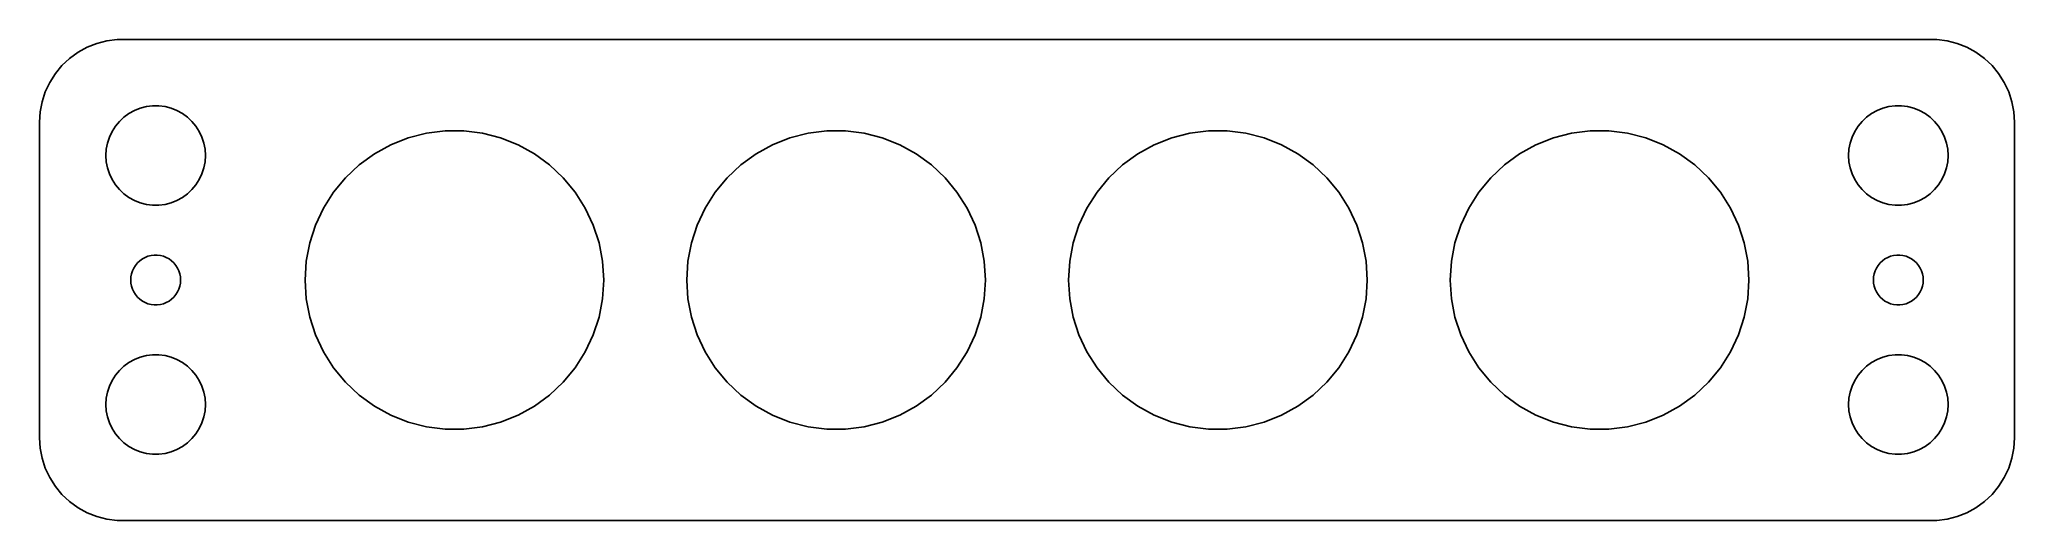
# Model space of a CAD drawing. Header units: metres. Extents: x -60 to 60, y 25 to 53.
import ezdxf

# ---------------------------------------------------------------- set-up
doc = ezdxf.new("R2010")
doc.units = ezdxf.units.M

msp = doc.modelspace()

# ---------------------------------------------------------------- linework, layer by layer
for p, q in [((-57.1791, 52.7216), (-57.6871, 52.3526)), ((-56.6289, 53.0241), (-57.1791, 52.7216)), ((-56.0451, 53.2553), (-56.6289, 53.0241)), ((-55.4369, 53.4114), (-56.0451, 53.2553)), ((-54.8139, 53.4901), (-55.4369, 53.4114)), ((54.8139, 53.4901), (-54.8139, 53.4901)), ((55.4369, 53.4114), (54.8139, 53.4901)), ((56.0451, 53.2553), (55.4369, 53.4114)), ((56.6289, 53.0241), (56.0451, 53.2553)), ((57.1791, 52.7216), (56.6289, 53.0241)), ((57.6871, 52.3526), (57.1791, 52.7216)), ((-58.5451, 51.4389), (-58.8815, 50.9088)), ((-58.1448, 51.9227), (-58.5451, 51.4389)), ((-57.6871, 52.3526), (-58.1448, 51.9227)), ((58.1448, 51.9227), (57.6871, 52.3526)), ((58.5451, 51.4389), (58.1448, 51.9227)), ((58.8815, 50.9088), (58.5451, 51.4389)), ((-59.1489, 50.3406), (-59.3429, 49.7434)), ((-58.8815, 50.9088), (-59.1489, 50.3406)), ((59.1489, 50.3406), (58.8815, 50.9088)), ((59.3429, 49.7434), (59.1489, 50.3406)), ((-59.4606, 49.1267), (-59.5, 48.5)), ((-59.3429, 49.7434), (-59.4606, 49.1267)), ((-54.6869, 48.5536), (-54.4123, 48.8115)), ((-54.4123, 48.8115), (-54.1075, 49.033)), ((-54.1075, 49.033), (-53.7773, 49.2145)), ((-53.7773, 49.2145), (-53.427, 49.3532)), ((-53.427, 49.3532), (-53.0621, 49.4469)), ((-53.0621, 49.4469), (-52.6884, 49.4941)), ((-52.6884, 49.4941), (-52.3116, 49.4941)), ((-52.3116, 49.4941), (-51.9379, 49.4469)), ((-51.9379, 49.4469), (-51.5729, 49.3532)), ((-51.5729, 49.3532), (-51.2227, 49.2145)), ((-51.2227, 49.2145), (-50.8925, 49.033)), ((-50.8925, 49.033), (-50.5877, 48.8115)), ((-50.5877, 48.8115), (-50.3131, 48.5536)), ((50.3131, 48.5536), (50.5877, 48.8115)), ((50.5877, 48.8115), (50.8925, 49.033)), ((50.8925, 49.033), (51.2227, 49.2145)), ((51.2227, 49.2145), (51.5729, 49.3532)), ((51.5729, 49.3532), (51.9379, 49.4469)), ((51.9379, 49.4469), (52.3116, 49.4941)), ((52.3116, 49.4941), (52.6884, 49.4941)), ((52.6884, 49.4941), (53.0621, 49.4469)), ((53.0621, 49.4469), (53.427, 49.3532)), ((53.427, 49.3532), (53.7773, 49.2145)), ((53.7773, 49.2145), (54.1075, 49.033)), ((54.1075, 49.033), (54.4123, 48.8115)), ((54.4123, 48.8115), (54.6869, 48.5536)), ((59.4606, 49.1267), (59.3429, 49.7434)), ((59.5, 48.5), (59.4606, 49.1267)), ((-59.5, 48.5), (-59.5, 29.5)), ((-55.4057, 47.2461), (-55.2893, 47.6044)), ((-55.2893, 47.6044), (-55.1289, 47.9453)), ((-55.1289, 47.9453), (-54.927, 48.2634)), ((-54.927, 48.2634), (-54.6869, 48.5536)), ((-50.3131, 48.5536), (-50.0729, 48.2634)), ((-50.0729, 48.2634), (-49.8711, 47.9453)), ((-49.8711, 47.9453), (-49.7107, 47.6044)), ((-49.7107, 47.6044), (-49.5942, 47.2461)), ((-37.2811, 47.5595), (-36.1864, 47.8406)), ((-36.1864, 47.8406), (-35.0651, 47.9822)), ((-35.0651, 47.9822), (-33.9349, 47.9822)), ((-33.9349, 47.9822), (-32.8136, 47.8406)), ((-32.8136, 47.8406), (-31.7188, 47.5595)), ((-14.2811, 47.5595), (-13.1864, 47.8406)), ((-13.1864, 47.8406), (-12.0651, 47.9822)), ((-12.0651, 47.9822), (-10.9349, 47.9822)), ((-10.9349, 47.9822), (-9.81357, 47.8406)), ((-9.81357, 47.8406), (-8.71884, 47.5595)), ((8.71884, 47.5595), (9.81357, 47.8406)), ((9.81357, 47.8406), (10.9349, 47.9822)), ((10.9349, 47.9822), (12.0651, 47.9822)), ((12.0651, 47.9822), (13.1864, 47.8406)), ((13.1864, 47.8406), (14.2811, 47.5595)), ((31.7188, 47.5595), (32.8136, 47.8406)), ((32.8136, 47.8406), (33.9349, 47.9822)), ((33.9349, 47.9822), (35.0651, 47.9822)), ((35.0651, 47.9822), (36.1864, 47.8406)), ((36.1864, 47.8406), (37.2811, 47.5595)), ((49.5942, 47.2461), (49.7107, 47.6044)), ((49.7107, 47.6044), (49.8711, 47.9453)), ((49.8711, 47.9453), (50.0729, 48.2634)), ((50.0729, 48.2634), (50.3131, 48.5536)), ((54.6869, 48.5536), (54.927, 48.2634)), ((54.927, 48.2634), (55.1289, 47.9453)), ((55.1289, 47.9453), (55.2893, 47.6044)), ((55.2893, 47.6044), (55.4057, 47.2461)), ((59.5, 29.5), (59.5, 48.5)), ((-55.5, 46.5), (-55.4763, 46.876)), ((-55.4763, 46.124), (-55.5, 46.5)), ((-55.4763, 46.876), (-55.4057, 47.2461)), ((-49.5942, 47.2461), (-49.5237, 46.876)), ((-49.5237, 46.876), (-49.5, 46.5)), ((-49.5, 46.5), (-49.5237, 46.124)), ((-40.2368, 45.9346), (-39.3224, 46.5989)), ((-39.3224, 46.5989), (-38.332, 47.1434)), ((-38.332, 47.1434), (-37.2811, 47.5595)), ((-31.7188, 47.5595), (-30.668, 47.1434)), ((-30.668, 47.1434), (-29.6776, 46.5989)), ((-29.6776, 46.5989), (-28.7632, 45.9346)), ((-17.2368, 45.9346), (-16.3224, 46.5989)), ((-16.3224, 46.5989), (-15.332, 47.1434)), ((-15.332, 47.1434), (-14.2811, 47.5595)), ((-8.71884, 47.5595), (-7.66798, 47.1434)), ((-7.66798, 47.1434), (-6.67755, 46.5989)), ((-6.67755, 46.5989), (-5.76318, 45.9346)), ((5.76318, 45.9346), (6.67755, 46.5989)), ((6.67755, 46.5989), (7.66798, 47.1434)), ((7.66798, 47.1434), (8.71884, 47.5595)), ((14.2811, 47.5595), (15.332, 47.1434)), ((15.332, 47.1434), (16.3224, 46.5989)), ((16.3224, 46.5989), (17.2368, 45.9346)), ((28.7632, 45.9346), (29.6776, 46.5989)), ((29.6776, 46.5989), (30.668, 47.1434)), ((30.668, 47.1434), (31.7188, 47.5595)), ((37.2811, 47.5595), (38.332, 47.1434)), ((38.332, 47.1434), (39.3224, 46.5989)), ((39.3224, 46.5989), (40.2368, 45.9346)), ((49.5, 46.5), (49.5237, 46.876)), ((49.5237, 46.124), (49.5, 46.5)), ((49.5237, 46.876), (49.5942, 47.2461)), ((55.4057, 47.2461), (55.4763, 46.876)), ((55.4763, 46.876), (55.5, 46.5)), ((55.5, 46.5), (55.4763, 46.124)), ((-55.4057, 45.7539), (-55.4763, 46.124)), ((-55.2893, 45.3956), (-55.4057, 45.7539)), ((-55.1289, 45.0547), (-55.2893, 45.3956)), ((-49.7107, 45.3956), (-49.8711, 45.0547)), ((-49.5942, 45.7539), (-49.7107, 45.3956)), ((-49.5237, 46.124), (-49.5942, 45.7539)), ((-41.0607, 45.1609), (-40.2368, 45.9346)), ((-28.7632, 45.9346), (-27.9393, 45.1609)), ((-18.0607, 45.1609), (-17.2368, 45.9346)), ((-5.76318, 45.9346), (-4.93927, 45.1609)), ((4.93927, 45.1609), (5.76318, 45.9346)), ((17.2368, 45.9346), (18.0607, 45.1609)), ((27.9393, 45.1609), (28.7632, 45.9346)), ((40.2368, 45.9346), (41.0607, 45.1609)), ((49.5942, 45.7539), (49.5237, 46.124)), ((49.7107, 45.3956), (49.5942, 45.7539)), ((49.8711, 45.0547), (49.7107, 45.3956)), ((55.2893, 45.3956), (55.1289, 45.0547)), ((55.4057, 45.7539), (55.2893, 45.3956)), ((55.4763, 46.124), (55.4057, 45.7539)), ((-54.927, 44.7366), (-55.1289, 45.0547)), ((-54.6869, 44.4464), (-54.927, 44.7366)), ((-54.4123, 44.1884), (-54.6869, 44.4464)), ((-54.1075, 43.967), (-54.4123, 44.1884)), ((-50.5877, 44.1884), (-50.8925, 43.967)), ((-50.3131, 44.4464), (-50.5877, 44.1884)), ((-50.0729, 44.7366), (-50.3131, 44.4464)), ((-49.8711, 45.0547), (-50.0729, 44.7366)), ((-42.3867, 43.3358), (-41.7811, 44.2901)), ((-41.7811, 44.2901), (-41.0607, 45.1609)), ((-27.9393, 45.1609), (-27.2188, 44.2901)), ((-27.2188, 44.2901), (-26.6132, 43.3358)), ((-19.3867, 43.3358), (-18.7811, 44.2901)), ((-18.7811, 44.2901), (-18.0607, 45.1609)), ((-4.93927, 45.1609), (-4.21884, 44.2901)), ((-4.21884, 44.2901), (-3.61324, 43.3358)), ((3.61324, 43.3358), (4.21884, 44.2901)), ((4.21884, 44.2901), (4.93927, 45.1609)), ((18.0607, 45.1609), (18.7811, 44.2901)), ((18.7811, 44.2901), (19.3867, 43.3358)), ((26.6132, 43.3358), (27.2188, 44.2901)), ((27.2188, 44.2901), (27.9393, 45.1609)), ((41.0607, 45.1609), (41.7811, 44.2901)), ((41.7811, 44.2901), (42.3867, 43.3358)), ((50.0729, 44.7366), (49.8711, 45.0547)), ((50.3131, 44.4464), (50.0729, 44.7366)), ((50.5877, 44.1884), (50.3131, 44.4464)), ((50.8925, 43.967), (50.5877, 44.1884)), ((54.4123, 44.1884), (54.1075, 43.967)), ((54.6869, 44.4464), (54.4123, 44.1884)), ((54.927, 44.7366), (54.6869, 44.4464)), ((55.1289, 45.0547), (54.927, 44.7366)), ((-53.7773, 43.7855), (-54.1075, 43.967)), ((-53.427, 43.6468), (-53.7773, 43.7855)), ((-53.0621, 43.5531), (-53.427, 43.6468)), ((-52.6884, 43.5059), (-53.0621, 43.5531)), ((-52.3116, 43.5059), (-52.6884, 43.5059)), ((-51.9379, 43.5531), (-52.3116, 43.5059)), ((-51.5729, 43.6468), (-51.9379, 43.5531)), ((-51.2227, 43.7855), (-51.5729, 43.6468)), ((-50.8925, 43.967), (-51.2227, 43.7855)), ((-42.868, 42.3131), (-42.3867, 43.3358)), ((-26.6132, 43.3358), (-26.132, 42.3131)), ((-19.868, 42.3131), (-19.3867, 43.3358)), ((-3.61324, 43.3358), (-3.132, 42.3131)), ((3.132, 42.3131), (3.61324, 43.3358)), ((19.3867, 43.3358), (19.868, 42.3131)), ((26.132, 42.3131), (26.6132, 43.3358)), ((42.3867, 43.3358), (42.868, 42.3131)), ((51.2227, 43.7855), (50.8925, 43.967)), ((51.5729, 43.6468), (51.2227, 43.7855)), ((51.9379, 43.5531), (51.5729, 43.6468)), ((52.3116, 43.5059), (51.9379, 43.5531)), ((52.6884, 43.5059), (52.3116, 43.5059)), ((53.0621, 43.5531), (52.6884, 43.5059)), ((53.427, 43.6468), (53.0621, 43.5531)), ((53.7773, 43.7855), (53.427, 43.6468)), ((54.1075, 43.967), (53.7773, 43.7855)), ((-43.2172, 41.2382), (-42.868, 42.3131)), ((-26.132, 42.3131), (-25.7827, 41.2382)), ((-20.2172, 41.2382), (-19.868, 42.3131)), ((-3.132, 42.3131), (-2.78275, 41.2382)), ((2.78275, 41.2382), (3.132, 42.3131)), ((19.868, 42.3131), (20.2172, 41.2382)), ((25.7827, 41.2382), (26.132, 42.3131)), ((42.868, 42.3131), (43.2172, 41.2382)), ((-52.9635, 40.4266), (-52.7811, 40.4734)), ((-52.7811, 40.4734), (-52.5942, 40.497)), ((-52.5942, 40.497), (-52.4058, 40.497)), ((-52.4058, 40.497), (-52.2189, 40.4734)), ((-52.2189, 40.4734), (-52.0365, 40.4266)), ((-43.429, 40.128), (-43.2172, 41.2382)), ((-25.7827, 41.2382), (-25.571, 40.128)), ((-20.429, 40.128), (-20.2172, 41.2382)), ((-2.78275, 41.2382), (-2.57095, 40.128)), ((2.57095, 40.128), (2.78275, 41.2382)), ((20.2172, 41.2382), (20.429, 40.128)), ((25.571, 40.128), (25.7827, 41.2382)), ((43.2172, 41.2382), (43.429, 40.128)), ((52.0365, 40.4266), (52.2189, 40.4734)), ((52.2189, 40.4734), (52.4058, 40.497)), ((52.4058, 40.497), (52.5942, 40.497)), ((52.5942, 40.497), (52.7811, 40.4734)), ((52.7811, 40.4734), (52.9635, 40.4266)), ((-53.9882, 39.188), (-53.9529, 39.373)), ((-53.9529, 39.373), (-53.8947, 39.5522)), ((-53.8947, 39.5522), (-53.8145, 39.7226)), ((-53.8145, 39.7226), (-53.7135, 39.8817)), ((-53.7135, 39.8817), (-53.5934, 40.0268)), ((-53.5934, 40.0268), (-53.4561, 40.1558)), ((-53.4561, 40.1558), (-53.3037, 40.2665)), ((-53.3037, 40.2665), (-53.1387, 40.3572)), ((-53.1387, 40.3572), (-52.9635, 40.4266)), ((-52.0365, 40.4266), (-51.8613, 40.3572)), ((-51.8613, 40.3572), (-51.6963, 40.2665)), ((-51.6963, 40.2665), (-51.5439, 40.1558)), ((-51.5439, 40.1558), (-51.4065, 40.0268)), ((-51.4065, 40.0268), (-51.2865, 39.8817)), ((-51.2865, 39.8817), (-51.1855, 39.7226)), ((-51.1855, 39.7226), (-51.1053, 39.5522)), ((-51.1053, 39.5522), (-51.0471, 39.373)), ((-51.0471, 39.373), (-51.0118, 39.188)), ((-43.5, 39), (-43.429, 40.128)), ((-25.571, 40.128), (-25.5, 39)), ((-20.5, 39), (-20.429, 40.128)), ((-2.57095, 40.128), (-2.5, 39)), ((2.5, 39), (2.57095, 40.128)), ((20.429, 40.128), (20.5, 39)), ((25.5, 39), (25.571, 40.128)), ((43.429, 40.128), (43.5, 39)), ((51.0118, 39.188), (51.0471, 39.373)), ((51.0471, 39.373), (51.1053, 39.5522)), ((51.1053, 39.5522), (51.1855, 39.7226)), ((51.1855, 39.7226), (51.2865, 39.8817)), ((51.2865, 39.8817), (51.4065, 40.0268)), ((51.4065, 40.0268), (51.5439, 40.1558)), ((51.5439, 40.1558), (51.6963, 40.2665)), ((51.6963, 40.2665), (51.8613, 40.3572)), ((51.8613, 40.3572), (52.0365, 40.4266)), ((52.9635, 40.4266), (53.1387, 40.3572)), ((53.1387, 40.3572), (53.3037, 40.2665)), ((53.3037, 40.2665), (53.4561, 40.1558)), ((53.4561, 40.1558), (53.5934, 40.0268)), ((53.5934, 40.0268), (53.7135, 39.8817)), ((53.7135, 39.8817), (53.8145, 39.7226)), ((53.8145, 39.7226), (53.8947, 39.5522)), ((53.8947, 39.5522), (53.9529, 39.373)), ((53.9529, 39.373), (53.9882, 39.188)), ((-54, 39), (-53.9882, 39.188)), ((-53.9882, 38.812), (-54, 39)), ((-53.9529, 38.627), (-53.9882, 38.812)), ((-53.8947, 38.4478), (-53.9529, 38.627)), ((-53.8145, 38.2774), (-53.8947, 38.4478)), ((-53.7135, 38.1183), (-53.8145, 38.2774)), ((-53.5934, 37.9732), (-53.7135, 38.1183)), ((-51.2865, 38.1183), (-51.4065, 37.9732)), ((-51.1855, 38.2774), (-51.2865, 38.1183)), ((-51.1053, 38.4478), (-51.1855, 38.2774)), ((-51.0471, 38.627), (-51.1053, 38.4478)), ((-51.0118, 38.812), (-51.0471, 38.627)), ((-51.0118, 39.188), (-51, 39)), ((-51, 39), (-51.0118, 38.812)), ((-43.429, 37.872), (-43.5, 39)), ((-25.5, 39), (-25.571, 37.872)), ((-20.429, 37.872), (-20.5, 39)), ((-2.5, 39), (-2.57095, 37.872)), ((2.57095, 37.872), (2.5, 39)), ((20.5, 39), (20.429, 37.872)), ((25.571, 37.872), (25.5, 39)), ((43.5, 39), (43.429, 37.872)), ((51, 39), (51.0118, 39.188)), ((51.0118, 38.812), (51, 39)), ((51.0471, 38.627), (51.0118, 38.812)), ((51.1053, 38.4478), (51.0471, 38.627)), ((51.1855, 38.2774), (51.1053, 38.4478)), ((51.2865, 38.1183), (51.1855, 38.2774)), ((51.4065, 37.9732), (51.2865, 38.1183)), ((53.7135, 38.1183), (53.5934, 37.9732)), ((53.8145, 38.2774), (53.7135, 38.1183)), ((53.8947, 38.4478), (53.8145, 38.2774)), ((53.9529, 38.627), (53.8947, 38.4478)), ((53.9882, 38.812), (53.9529, 38.627)), ((53.9882, 39.188), (54, 39)), ((54, 39), (53.9882, 38.812)), ((-53.4561, 37.8442), (-53.5934, 37.9732)), ((-53.3037, 37.7335), (-53.4561, 37.8442)), ((-53.1387, 37.6428), (-53.3037, 37.7335)), ((-52.9635, 37.5734), (-53.1387, 37.6428)), ((-52.7811, 37.5266), (-52.9635, 37.5734)), ((-52.5942, 37.503), (-52.7811, 37.5266)), ((-52.4058, 37.503), (-52.5942, 37.503)), ((-52.2189, 37.5266), (-52.4058, 37.503)), ((-52.0365, 37.5734), (-52.2189, 37.5266)), ((-51.8613, 37.6428), (-52.0365, 37.5734)), ((-51.6963, 37.7335), (-51.8613, 37.6428)), ((-51.5439, 37.8442), (-51.6963, 37.7335)), ((-51.4065, 37.9732), (-51.5439, 37.8442)), ((-43.2172, 36.7618), (-43.429, 37.872)), ((-25.571, 37.872), (-25.7827, 36.7618)), ((-20.2172, 36.7618), (-20.429, 37.872)), ((-2.57095, 37.872), (-2.78275, 36.7618)), ((2.78275, 36.7618), (2.57095, 37.872)), ((20.429, 37.872), (20.2172, 36.7618)), ((25.7827, 36.7618), (25.571, 37.872)), ((43.429, 37.872), (43.2172, 36.7618)), ((51.5439, 37.8442), (51.4065, 37.9732)), ((51.6963, 37.7335), (51.5439, 37.8442)), ((51.8613, 37.6428), (51.6963, 37.7335)), ((52.0365, 37.5734), (51.8613, 37.6428)), ((52.2189, 37.5266), (52.0365, 37.5734)), ((52.4058, 37.503), (52.2189, 37.5266)), ((52.5942, 37.503), (52.4058, 37.503)), ((52.7811, 37.5266), (52.5942, 37.503)), ((52.9635, 37.5734), (52.7811, 37.5266)), ((53.1387, 37.6428), (52.9635, 37.5734)), ((53.3037, 37.7335), (53.1387, 37.6428)), ((53.4561, 37.8442), (53.3037, 37.7335)), ((53.5934, 37.9732), (53.4561, 37.8442)), ((-42.868, 35.6869), (-43.2172, 36.7618)), ((-25.7827, 36.7618), (-26.132, 35.6869)), ((-19.868, 35.6869), (-20.2172, 36.7618)), ((-2.78275, 36.7618), (-3.132, 35.6869)), ((3.132, 35.6869), (2.78275, 36.7618)), ((20.2172, 36.7618), (19.868, 35.6869)), ((26.132, 35.6869), (25.7827, 36.7618)), ((43.2172, 36.7618), (42.868, 35.6869)), ((-42.3867, 34.6642), (-42.868, 35.6869)), ((-41.7811, 33.7099), (-42.3867, 34.6642)), ((-26.6132, 34.6642), (-27.2188, 33.7099)), ((-26.132, 35.6869), (-26.6132, 34.6642)), ((-19.3867, 34.6642), (-19.868, 35.6869)), ((-18.7811, 33.7099), (-19.3867, 34.6642)), ((-3.61324, 34.6642), (-4.21884, 33.7099)), ((-3.132, 35.6869), (-3.61324, 34.6642)), ((3.61324, 34.6642), (3.132, 35.6869)), ((4.21884, 33.7099), (3.61324, 34.6642)), ((19.3867, 34.6642), (18.7811, 33.7099)), ((19.868, 35.6869), (19.3867, 34.6642)), ((26.6132, 34.6642), (26.132, 35.6869)), ((27.2188, 33.7099), (26.6132, 34.6642)), ((42.3867, 34.6642), (41.7811, 33.7099)), ((42.868, 35.6869), (42.3867, 34.6642)), ((-54.927, 33.2634), (-54.6869, 33.5536)), ((-54.6869, 33.5536), (-54.4123, 33.8116)), ((-54.4123, 33.8116), (-54.1075, 34.033)), ((-54.1075, 34.033), (-53.7773, 34.2145)), ((-53.7773, 34.2145), (-53.427, 34.3532)), ((-53.427, 34.3532), (-53.0621, 34.4469)), ((-53.0621, 34.4469), (-52.6884, 34.4941)), ((-52.6884, 34.4941), (-52.3116, 34.4941)), ((-52.3116, 34.4941), (-51.9379, 34.4469)), ((-51.9379, 34.4469), (-51.5729, 34.3532)), ((-51.5729, 34.3532), (-51.2227, 34.2145)), ((-51.2227, 34.2145), (-50.8925, 34.033)), ((-50.8925, 34.033), (-50.5877, 33.8116)), ((-50.5877, 33.8116), (-50.3131, 33.5536)), ((-50.3131, 33.5536), (-50.0729, 33.2634)), ((-41.0607, 32.8391), (-41.7811, 33.7099)), ((-27.2188, 33.7099), (-27.9393, 32.8391)), ((-18.0607, 32.8391), (-18.7811, 33.7099)), ((-4.21884, 33.7099), (-4.93927, 32.8391)), ((4.93927, 32.8391), (4.21884, 33.7099)), ((18.7811, 33.7099), (18.0607, 32.8391)), ((27.9393, 32.8391), (27.2188, 33.7099)), ((41.7811, 33.7099), (41.0607, 32.8391)), ((50.0729, 33.2634), (50.3131, 33.5536)), ((50.3131, 33.5536), (50.5877, 33.8116)), ((50.5877, 33.8116), (50.8925, 34.033)), ((50.8925, 34.033), (51.2227, 34.2145)), ((51.2227, 34.2145), (51.5729, 34.3532)), ((51.5729, 34.3532), (51.9379, 34.4469)), ((51.9379, 34.4469), (52.3116, 34.4941)), ((52.3116, 34.4941), (52.6884, 34.4941)), ((52.6884, 34.4941), (53.0621, 34.4469)), ((53.0621, 34.4469), (53.427, 34.3532)), ((53.427, 34.3532), (53.7773, 34.2145)), ((53.7773, 34.2145), (54.1075, 34.033)), ((54.1075, 34.033), (54.4123, 33.8116)), ((54.4123, 33.8116), (54.6869, 33.5536)), ((54.6869, 33.5536), (54.927, 33.2634)), ((-55.4763, 31.876), (-55.4057, 32.2461)), ((-55.4057, 32.2461), (-55.2893, 32.6044)), ((-55.2893, 32.6044), (-55.1289, 32.9453)), ((-55.1289, 32.9453), (-54.927, 33.2634)), ((-50.0729, 33.2634), (-49.8711, 32.9453)), ((-49.8711, 32.9453), (-49.7107, 32.6044)), ((-49.7107, 32.6044), (-49.5942, 32.2461)), ((-49.5942, 32.2461), (-49.5237, 31.876)), ((-40.2368, 32.0654), (-41.0607, 32.8391)), ((-27.9393, 32.8391), (-28.7632, 32.0654)), ((-17.2368, 32.0654), (-18.0607, 32.8391)), ((-4.93927, 32.8391), (-5.76318, 32.0654)), ((5.76318, 32.0654), (4.93927, 32.8391)), ((18.0607, 32.8391), (17.2368, 32.0654)), ((28.7632, 32.0654), (27.9393, 32.8391)), ((41.0607, 32.8391), (40.2368, 32.0654)), ((49.5237, 31.876), (49.5942, 32.2461)), ((49.5942, 32.2461), (49.7107, 32.6044)), ((49.7107, 32.6044), (49.8711, 32.9453)), ((49.8711, 32.9453), (50.0729, 33.2634)), ((54.927, 33.2634), (55.1289, 32.9453)), ((55.1289, 32.9453), (55.2893, 32.6044)), ((55.2893, 32.6044), (55.4057, 32.2461)), ((55.4057, 32.2461), (55.4763, 31.876)), ((-55.5, 31.5), (-55.4763, 31.876)), ((-55.4763, 31.124), (-55.5, 31.5)), ((-55.4057, 30.7539), (-55.4763, 31.124)), ((-49.5237, 31.124), (-49.5942, 30.7539)), ((-49.5237, 31.876), (-49.5, 31.5)), ((-49.5, 31.5), (-49.5237, 31.124)), ((-39.3224, 31.4011), (-40.2368, 32.0654)), ((-38.332, 30.8566), (-39.3224, 31.4011)), ((-29.6776, 31.4011), (-30.668, 30.8566)), ((-28.7632, 32.0654), (-29.6776, 31.4011)), ((-16.3224, 31.4011), (-17.2368, 32.0654)), ((-15.332, 30.8566), (-16.3224, 31.4011)), ((-6.67755, 31.4011), (-7.66798, 30.8566)), ((-5.76318, 32.0654), (-6.67755, 31.4011)), ((6.67755, 31.4011), (5.76318, 32.0654)), ((7.66798, 30.8566), (6.67755, 31.4011)), ((16.3224, 31.4011), (15.332, 30.8566)), ((17.2368, 32.0654), (16.3224, 31.4011)), ((29.6776, 31.4011), (28.7632, 32.0654)), ((30.668, 30.8566), (29.6776, 31.4011)), ((39.3224, 31.4011), (38.332, 30.8566)), ((40.2368, 32.0654), (39.3224, 31.4011)), ((49.5, 31.5), (49.5237, 31.876)), ((49.5237, 31.124), (49.5, 31.5)), ((49.5942, 30.7539), (49.5237, 31.124)), ((55.4763, 31.124), (55.4057, 30.7539)), ((55.4763, 31.876), (55.5, 31.5)), ((55.5, 31.5), (55.4763, 31.124)), ((-55.2893, 30.3956), (-55.4057, 30.7539)), ((-55.1289, 30.0547), (-55.2893, 30.3956)), ((-54.927, 29.7366), (-55.1289, 30.0547)), ((-49.8711, 30.0547), (-50.0729, 29.7366)), ((-49.7107, 30.3956), (-49.8711, 30.0547)), ((-49.5942, 30.7539), (-49.7107, 30.3956)), ((-37.2811, 30.4405), (-38.332, 30.8566)), ((-36.1864, 30.1594), (-37.2811, 30.4405)), ((-35.0651, 30.0178), (-36.1864, 30.1594)), ((-33.9349, 30.0178), (-35.0651, 30.0178)), ((-32.8136, 30.1594), (-33.9349, 30.0178)), ((-31.7188, 30.4405), (-32.8136, 30.1594)), ((-30.668, 30.8566), (-31.7188, 30.4405)), ((-14.2811, 30.4405), (-15.332, 30.8566)), ((-13.1864, 30.1594), (-14.2811, 30.4405)), ((-12.0651, 30.0178), (-13.1864, 30.1594)), ((-10.9349, 30.0178), (-12.0651, 30.0178)), ((-9.81357, 30.1594), (-10.9349, 30.0178)), ((-8.71884, 30.4405), (-9.81357, 30.1594)), ((-7.66798, 30.8566), (-8.71884, 30.4405)), ((8.71884, 30.4405), (7.66798, 30.8566)), ((9.81357, 30.1594), (8.71884, 30.4405)), ((10.9349, 30.0178), (9.81357, 30.1594)), ((12.0651, 30.0178), (10.9349, 30.0178)), ((13.1864, 30.1594), (12.0651, 30.0178)), ((14.2811, 30.4405), (13.1864, 30.1594)), ((15.332, 30.8566), (14.2811, 30.4405)), ((31.7188, 30.4405), (30.668, 30.8566)), ((32.8136, 30.1594), (31.7188, 30.4405)), ((33.9349, 30.0178), (32.8136, 30.1594)), ((35.0651, 30.0178), (33.9349, 30.0178)), ((36.1864, 30.1594), (35.0651, 30.0178)), ((37.2811, 30.4405), (36.1864, 30.1594)), ((38.332, 30.8566), (37.2811, 30.4405)), ((49.7107, 30.3956), (49.5942, 30.7539)), ((49.8711, 30.0547), (49.7107, 30.3956)), ((50.0729, 29.7366), (49.8711, 30.0547)), ((55.1289, 30.0547), (54.927, 29.7366)), ((55.2893, 30.3956), (55.1289, 30.0547)), ((55.4057, 30.7539), (55.2893, 30.3956)), ((-59.5, 29.5), (-59.4606, 28.8733)), ((-59.4606, 28.8733), (-59.3429, 28.2566)), ((-54.6869, 29.4464), (-54.927, 29.7366)), ((-54.4123, 29.1885), (-54.6869, 29.4464)), ((-54.1075, 28.967), (-54.4123, 29.1885)), ((-53.7773, 28.7855), (-54.1075, 28.967)), ((-53.427, 28.6468), (-53.7773, 28.7855)), ((-53.0621, 28.5531), (-53.427, 28.6468)), ((-51.5729, 28.6468), (-51.9379, 28.5531)), ((-51.2227, 28.7855), (-51.5729, 28.6468)), ((-50.8925, 28.967), (-51.2227, 28.7855)), ((-50.5877, 29.1885), (-50.8925, 28.967)), ((-50.3131, 29.4464), (-50.5877, 29.1885)), ((-50.0729, 29.7366), (-50.3131, 29.4464)), ((50.3131, 29.4464), (50.0729, 29.7366)), ((50.5877, 29.1885), (50.3131, 29.4464)), ((50.8925, 28.967), (50.5877, 29.1885)), ((51.2227, 28.7855), (50.8925, 28.967)), ((51.5729, 28.6468), (51.2227, 28.7855)), ((51.9379, 28.5531), (51.5729, 28.6468)), ((53.427, 28.6468), (53.0621, 28.5531)), ((53.7773, 28.7855), (53.427, 28.6468)), ((54.1075, 28.967), (53.7773, 28.7855)), ((54.4123, 29.1885), (54.1075, 28.967)), ((54.6869, 29.4464), (54.4123, 29.1885)), ((54.927, 29.7366), (54.6869, 29.4464)), ((59.3429, 28.2566), (59.4606, 28.8733)), ((59.4606, 28.8733), (59.5, 29.5)), ((-59.3429, 28.2566), (-59.1489, 27.6594)), ((-59.1489, 27.6594), (-58.8815, 27.0912)), ((-52.6884, 28.5059), (-53.0621, 28.5531)), ((-52.3116, 28.5059), (-52.6884, 28.5059)), ((-51.9379, 28.5531), (-52.3116, 28.5059)), ((52.3116, 28.5059), (51.9379, 28.5531)), ((52.6884, 28.5059), (52.3116, 28.5059)), ((53.0621, 28.5531), (52.6884, 28.5059)), ((58.8815, 27.0912), (59.1489, 27.6594)), ((59.1489, 27.6594), (59.3429, 28.2566)), ((-58.8815, 27.0912), (-58.5451, 26.5611)), ((-58.5451, 26.5611), (-58.1448, 26.0773)), ((58.1448, 26.0773), (58.5451, 26.5611)), ((58.5451, 26.5611), (58.8815, 27.0912)), ((-58.1448, 26.0773), (-57.6871, 25.6474)), ((-57.6871, 25.6474), (-57.1791, 25.2784)), ((-57.1791, 25.2784), (-56.6289, 24.9759)), ((56.6289, 24.9759), (57.1791, 25.2784)), ((57.1791, 25.2784), (57.6871, 25.6474)), ((57.6871, 25.6474), (58.1448, 26.0773)), ((-56.6289, 24.9759), (-56.0451, 24.7447)), ((-56.0451, 24.7447), (-55.4369, 24.5886)), ((-55.4369, 24.5886), (-54.8139, 24.5099)), ((-54.8139, 24.5099), (54.8139, 24.5099)), ((54.8139, 24.5099), (55.4369, 24.5886)), ((55.4369, 24.5886), (56.0451, 24.7447)), ((56.0451, 24.7447), (56.6289, 24.9759))]:
    msp.add_line(p, q)

doc.saveas('drawing.dxf')
